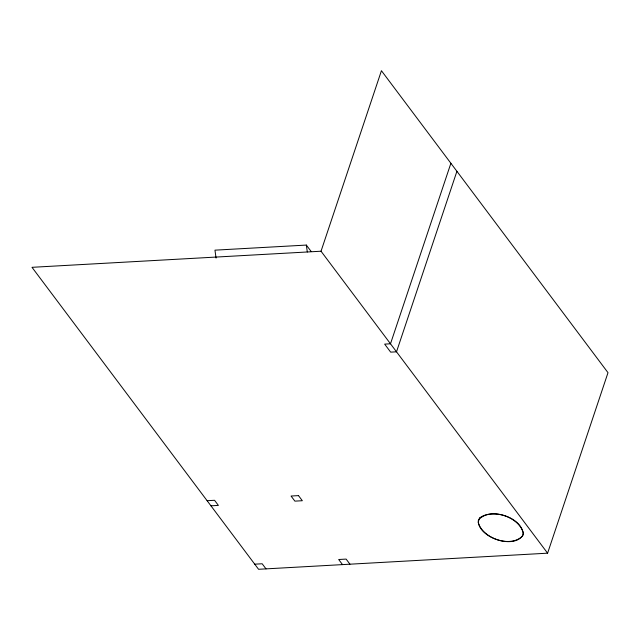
<?xml version="1.0" encoding="UTF-8"?>
<svg xmlns="http://www.w3.org/2000/svg" width="640" height="640" viewBox="0 0 640 640"><rect width="100%" height="100%" fill="white"/><g stroke="black" fill="none" stroke-linecap="round" stroke-linejoin="round"><path stroke-width="0.96" d="M321.032 251.216L381.432 70.712L608 372.68L547.6 553.184L258.568 569.288L32 267.32L321.032 251.216L547.6 553.184M450.888 163.288L390.496 343.792L384.648 344.12L390.672 352.144L396.512 351.816L456.912 171.312M311.12 251.44L306.344 245.072L214.96 250.16L216.056 258.072M207.112 500.704L214.552 500.288L218.384 505.4L210.944 505.816M254.736 564.176L262.176 563.768L266.008 568.872M349.952 564.192L346.12 559.088L338.688 559.504L342.52 564.608M306.344 245.072L307.304 251.992M478.96 519.384L478.264 522.52C482.576 538.432 510.576 548.24 522.6 535.952L523.296 532.816C518.992 516.904 490.992 507.096 478.96 519.384M479.696 517.936L478.232 520.84C478.256 537.664 514.784 550.12 523.336 534.496C522.08 517.376 492.424 508.016 479.696 517.936M298.496 495.616L291.056 496.032L294.888 501.136L302.328 500.72L298.496 495.616"/></g></svg>
